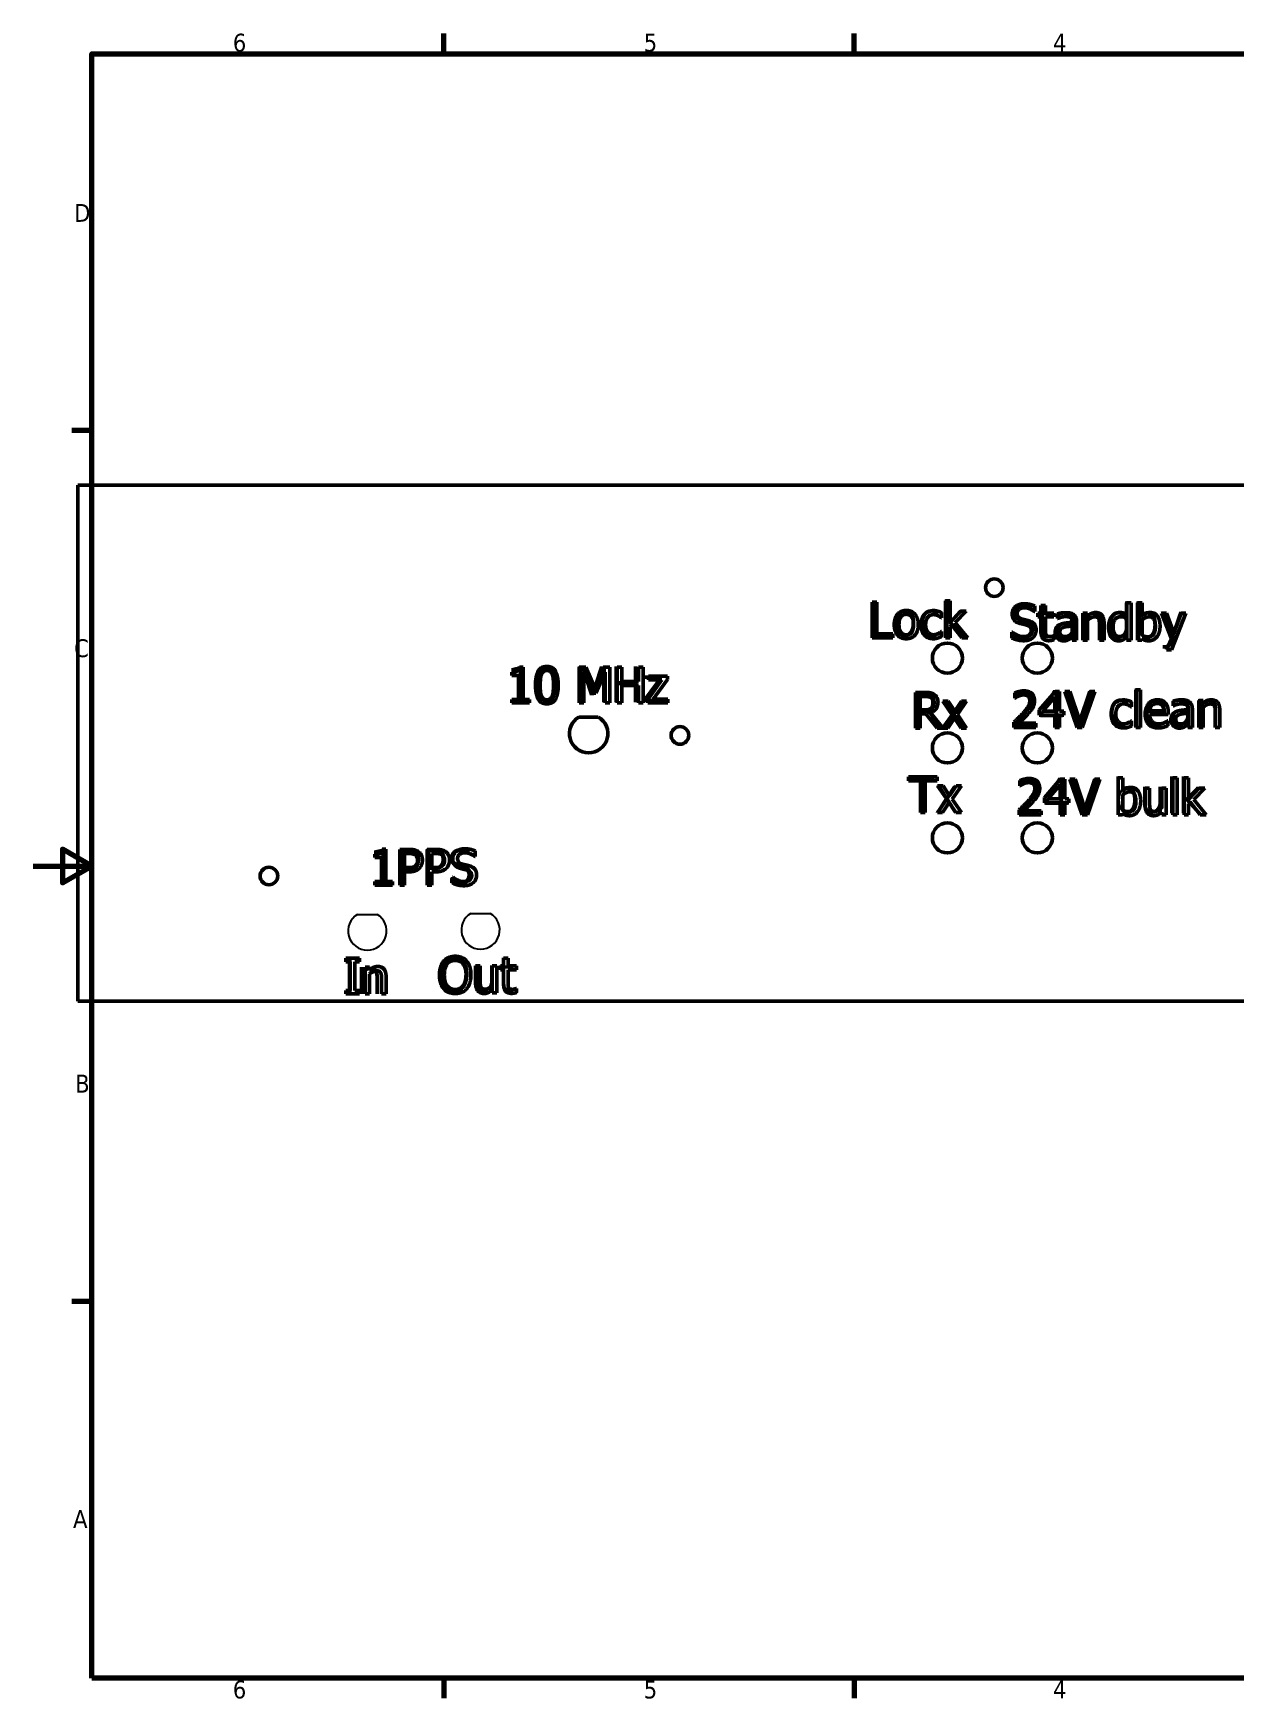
# Model space of a CAD drawing. Header units: inches. Extents: x 0 to 16.5, y 0 to 11.7.
# Drawn here: x 0 to 8.06, y 0.26 to 11.44 of the extents above; entities that cross this region are included whole.
import ezdxf

# ---------------------------------------------------------------- set-up
doc = ezdxf.new("R2010")
doc.units = ezdxf.units.IN
doc.header["$MEASUREMENT"] = 0
for name, color, linetype, lineweight in [('Border (ANSI)', 7, 'Continuous', 70), ('Sketch Geometry (ANSI)', 7, 'Continuous', 25), ('Symbol (ANSI)', 7, 'Continuous', 25), ('Visible (ANSI)', 7, 'Continuous', 50)]:
    doc.layers.add(name, color=color, linetype=linetype, lineweight=lineweight)
doc.styles.add('Note Text (ANSI)', font='tahoma.ttf')

# ---------------------------------------------------------------- blocks, each defined once
blk = doc.blocks.new('Borders Default Border')
at = {"layer": 'Border (ANSI)'}
for p, q in [((2.756, 11.299), (2.756, 11.435)), ((5.512, 11.299), (5.512, 11.435)), ((0.394, 8.77), (0.258, 8.77)), ((0.394, 2.923), (0.258, 2.923)), ((2.756, 0.394), (2.756, 0.258)), ((5.512, 0.394), (5.512, 0.258))]:
    blk.add_line(p, q, dxfattribs=at)
at = {"layer": 'Border (ANSI)', "flags": 128}
for points in [[(0.394, 0.394), (0.394, 11.299), (16.142, 11.299), (16.142, 0.394), (0.394, 0.394)], [(0, 5.846), (0.394, 5.846), (0.197, 5.96), (0.197, 5.733), (0.394, 5.846)]]:
    blk.add_lwpolyline(points, dxfattribs=at)
at = {"layer": 'Border (ANSI)', "char_height": 0.12, "attachment_point": 7, "style": 'Note Text (ANSI)'}
for s, insert in [('6', (1.34, 11.312)), ('5', (4.099, 11.312)), ('4', (6.848, 11.315)), ('D', (0.274, 10.171)), ('C', (0.274, 7.246)), ('B', (0.281, 4.325)), ('A', (0.267, 1.402)), ('6', (1.34, 0.255)), ('5', (4.099, 0.255)), ('4', (6.848, 0.258))]:
    blk.add_mtext(s, dxfattribs=dict(at, insert=insert))

msp = doc.modelspace()

# ---------------------------------------------------------------- linework, layer by layer
at = {"layer": 'Sketch Geometry (ANSI)'}
for p, q in [((0.298, 8.404), (16.006, 8.404)), ((0.298, 4.939), (0.298, 8.404)), ((3.664, 6.846), (3.794, 6.846)), ((2.178, 5.521), (2.308, 5.521)), ((2.938, 5.528), (3.068, 5.528)), ((16.006, 4.939), (0.298, 4.939))]:
    msp.add_line(p, q, dxfattribs=at)
for centre, radius in [((6.453, 7.715), 0.0591), ((6.138, 7.242), 0.101), ((6.742, 7.242), 0.101), ((4.342, 6.723), 0.0591), ((6.138, 6.639), 0.101), ((6.742, 6.639), 0.101), ((6.138, 6.035), 0.101), ((6.742, 6.035), 0.101), ((1.582, 5.779), 0.0591)]:
    msp.add_circle(centre, radius, dxfattribs=at)
for centre in [(3.729, 6.735), (2.243, 5.41), (3.003, 5.417)]:
    msp.add_arc(centre, 0.129, 120.4111, 59.5889, dxfattribs=at)
at = {"layer": 'Visible (ANSI)'}
for p, q in [((0.298, 8.404), (16.006, 8.404)), ((0.298, 4.939), (0.298, 8.404)), ((5.632, 7.617), (5.632, 7.377)), ((5.664, 7.617), (5.632, 7.617)), ((5.664, 7.405), (5.664, 7.617)), ((6.126, 7.627), (6.126, 7.377)), ((6.156, 7.627), (6.126, 7.627)), ((6.156, 7.481), (6.156, 7.627)), ((7.341, 7.614), (7.341, 7.536)), ((7.371, 7.614), (7.341, 7.614)), ((7.371, 7.363), (7.371, 7.614)), ((7.415, 7.614), (7.415, 7.363)), ((7.445, 7.614), (7.415, 7.614)), ((7.445, 7.524), (7.445, 7.614)), ((6.096, 7.513), (6.098, 7.513)), ((6.098, 7.513), (6.098, 7.547)), ((6.227, 7.557), (6.156, 7.481)), ((6.191, 7.481), (6.265, 7.557)), ((6.265, 7.557), (6.227, 7.557)), ((6.722, 7.554), (6.725, 7.554)), ((6.725, 7.554), (6.725, 7.592)), ((6.746, 7.543), (6.746, 7.518)), ((6.766, 7.543), (6.746, 7.543)), ((6.746, 7.518), (6.766, 7.518)), ((6.766, 7.595), (6.766, 7.543)), ((6.797, 7.595), (6.766, 7.595)), ((6.766, 7.518), (6.766, 7.418)), ((6.797, 7.543), (6.797, 7.595)), ((6.853, 7.543), (6.797, 7.543)), ((6.797, 7.518), (6.853, 7.518)), ((6.797, 7.432), (6.797, 7.518)), ((6.853, 7.518), (6.853, 7.543)), ((6.877, 7.539), (6.877, 7.508)), ((6.877, 7.508), (6.878, 7.508)), ((7.048, 7.543), (7.048, 7.363)), ((7.079, 7.543), (7.048, 7.543)), ((7.079, 7.523), (7.079, 7.543)), ((7.079, 7.363), (7.079, 7.498)), ((7.341, 7.511), (7.341, 7.407)), ((7.445, 7.395), (7.445, 7.499)), ((7.576, 7.543), (7.642, 7.372)), ((7.609, 7.543), (7.576, 7.543)), ((7.658, 7.41), (7.609, 7.543)), ((7.642, 7.297), (7.739, 7.543)), ((7.707, 7.543), (7.658, 7.41)), ((7.739, 7.543), (7.707, 7.543)), ((5.771, 7.405), (5.664, 7.405)), ((5.771, 7.377), (5.771, 7.405)), ((6.098, 7.421), (6.096, 7.421)), ((6.098, 7.387), (6.098, 7.421)), ((6.156, 7.452), (6.168, 7.464)), ((6.156, 7.377), (6.156, 7.452)), ((6.168, 7.464), (6.235, 7.377)), ((6.275, 7.377), (6.191, 7.481)), ((6.571, 7.417), (6.571, 7.377)), ((6.573, 7.417), (6.571, 7.417)), ((6.853, 7.392), (6.851, 7.392)), ((6.853, 7.365), (6.853, 7.392)), ((6.975, 7.487), (6.975, 7.481)), ((6.975, 7.457), (6.975, 7.407)), ((6.975, 7.382), (6.975, 7.363)), ((7.006, 7.363), (7.006, 7.486)), ((7.159, 7.466), (7.159, 7.363)), ((7.19, 7.363), (7.19, 7.48)), ((7.341, 7.381), (7.341, 7.363)), ((5.632, 7.377), (5.771, 7.377)), ((6.126, 7.377), (6.156, 7.377)), ((6.235, 7.377), (6.275, 7.377)), ((6.975, 7.363), (7.006, 7.363)), ((7.048, 7.363), (7.079, 7.363)), ((7.159, 7.363), (7.19, 7.363)), ((7.341, 7.363), (7.371, 7.363)), ((7.415, 7.363), (7.443, 7.363)), ((7.443, 7.363), (7.445, 7.371)), ((7.642, 7.372), (7.61, 7.297)), ((7.61, 7.297), (7.642, 7.297)), ((3.289, 7.181), (3.264, 7.181)), ((3.289, 6.965), (3.289, 7.181)), ((3.666, 7.181), (3.666, 6.941)), ((3.71, 7.181), (3.666, 7.181)), ((3.769, 7.047), (3.71, 7.181)), ((3.827, 7.181), (3.769, 7.047)), ((3.872, 7.181), (3.827, 7.181)), ((3.872, 6.941), (3.872, 7.181)), ((3.92, 7.181), (3.92, 6.941)), ((3.952, 7.181), (3.92, 7.181)), ((3.952, 7.086), (3.952, 7.181)), ((4.063, 7.181), (4.063, 7.086)), ((4.095, 7.181), (4.063, 7.181)), ((4.095, 6.941), (4.095, 7.181)), ((3.214, 7.148), (3.214, 7.126)), ((3.214, 7.126), (3.258, 7.126)), ((3.258, 7.126), (3.258, 6.965)), ((3.696, 7.147), (3.758, 7.007)), ((3.696, 6.941), (3.696, 7.147)), ((3.777, 7.007), (3.84, 7.147)), ((3.84, 7.147), (3.84, 6.941)), ((4.063, 7.086), (3.952, 7.086)), ((3.952, 7.058), (4.063, 7.058)), ((3.952, 6.941), (3.952, 7.058)), ((4.063, 7.058), (4.063, 6.941)), ((4.221, 7.096), (4.127, 6.963)), ((4.131, 7.121), (4.131, 7.096)), ((4.258, 7.121), (4.131, 7.121)), ((4.131, 7.096), (4.221, 7.096)), ((4.163, 6.966), (4.258, 7.099)), ((4.258, 7.099), (4.258, 7.121)), ((3.214, 6.965), (3.214, 6.941)), ((3.258, 6.965), (3.214, 6.965)), ((3.214, 6.941), (3.332, 6.941)), ((3.332, 6.965), (3.289, 6.965)), ((3.332, 6.941), (3.332, 6.965)), ((3.666, 6.941), (3.696, 6.941)), ((3.758, 7.007), (3.777, 7.007)), ((3.84, 6.941), (3.872, 6.941)), ((3.92, 6.941), (3.952, 6.941)), ((4.063, 6.941), (4.095, 6.941)), ((4.127, 6.963), (4.127, 6.941)), ((4.127, 6.941), (4.26, 6.941)), ((4.26, 6.966), (4.163, 6.966)), ((4.26, 6.941), (4.26, 6.966)), ((5.986, 7.012), (5.924, 7.012)), ((5.924, 7.012), (5.924, 6.772)), ((5.956, 6.894), (5.956, 6.984)), ((5.956, 6.984), (5.988, 6.984)), ((6.107, 6.952), (6.169, 6.861)), ((6.144, 6.952), (6.107, 6.952)), ((6.188, 6.885), (6.144, 6.952)), ((6.232, 6.952), (6.188, 6.885)), ((6.205, 6.863), (6.267, 6.952)), ((6.267, 6.952), (6.232, 6.952)), ((6.59, 7.008), (6.59, 6.974)), ((6.59, 6.974), (6.592, 6.974)), ((6.862, 7.017), (6.754, 6.894)), ((6.78, 6.886), (6.86, 6.979)), ((6.86, 6.979), (6.86, 6.886)), ((6.891, 7.017), (6.862, 7.017)), ((6.891, 6.886), (6.891, 7.017)), ((6.927, 7.017), (7.01, 6.777)), ((6.961, 7.017), (6.927, 7.017)), ((7.028, 6.818), (6.961, 7.017)), ((7.094, 7.017), (7.028, 6.818)), ((7.044, 6.777), (7.127, 7.017)), ((7.127, 7.017), (7.094, 7.017)), ((7.375, 6.914), (7.375, 6.948)), ((7.403, 7.028), (7.403, 6.777)), ((7.434, 7.028), (7.403, 7.028)), ((7.434, 6.777), (7.434, 7.028)), ((7.654, 6.953), (7.654, 6.922)), ((7.826, 6.957), (7.826, 6.777)), ((7.856, 6.957), (7.826, 6.957)), ((7.856, 6.937), (7.856, 6.957)), ((3.664, 6.846), (3.794, 6.846)), ((5.984, 6.894), (5.956, 6.894)), ((5.956, 6.772), (5.956, 6.867)), ((5.956, 6.867), (5.993, 6.867)), ((5.993, 6.867), (6.069, 6.772)), ((6.108, 6.774), (6.025, 6.876)), ((6.169, 6.861), (6.108, 6.774)), ((6.141, 6.772), (6.186, 6.839)), ((6.186, 6.839), (6.23, 6.772)), ((6.267, 6.772), (6.205, 6.863)), ((6.754, 6.894), (6.754, 6.86)), ((6.754, 6.86), (6.86, 6.86)), ((6.86, 6.886), (6.78, 6.886)), ((6.86, 6.86), (6.86, 6.777)), ((6.92, 6.886), (6.891, 6.886)), ((6.891, 6.777), (6.891, 6.86)), ((6.891, 6.86), (6.92, 6.86)), ((6.92, 6.86), (6.92, 6.886)), ((7.373, 6.914), (7.375, 6.914)), ((7.375, 6.821), (7.373, 6.821)), ((7.375, 6.787), (7.375, 6.821)), ((7.592, 6.887), (7.497, 6.887)), ((7.497, 6.864), (7.621, 6.864)), ((7.618, 6.821), (7.616, 6.821)), ((7.618, 6.788), (7.618, 6.821)), ((7.621, 6.864), (7.621, 6.881)), ((7.654, 6.922), (7.656, 6.922)), ((7.753, 6.901), (7.753, 6.896)), ((7.753, 6.872), (7.753, 6.821)), ((7.783, 6.777), (7.783, 6.9)), ((7.856, 6.777), (7.856, 6.912)), ((7.937, 6.88), (7.937, 6.777)), ((7.967, 6.777), (7.967, 6.894)), ((5.924, 6.772), (5.956, 6.772)), ((6.069, 6.772), (6.141, 6.772)), ((6.23, 6.772), (6.267, 6.772)), ((6.585, 6.811), (6.585, 6.777)), ((6.585, 6.777), (6.733, 6.777)), ((6.733, 6.805), (6.615, 6.805)), ((6.733, 6.777), (6.733, 6.805)), ((6.86, 6.777), (6.891, 6.777)), ((7.01, 6.777), (7.044, 6.777)), ((7.403, 6.777), (7.434, 6.777)), ((7.753, 6.796), (7.753, 6.777)), ((7.753, 6.777), (7.783, 6.777)), ((7.826, 6.777), (7.856, 6.777)), ((7.937, 6.777), (7.967, 6.777)), ((5.877, 6.445), (5.877, 6.417)), ((6.07, 6.445), (5.877, 6.445)), ((5.877, 6.417), (5.957, 6.417)), ((5.957, 6.417), (5.957, 6.205)), ((5.989, 6.417), (6.07, 6.417)), ((5.989, 6.205), (5.989, 6.417)), ((6.07, 6.417), (6.07, 6.445)), ((6.072, 6.385), (6.134, 6.294)), ((6.109, 6.385), (6.072, 6.385)), ((6.153, 6.318), (6.109, 6.385)), ((6.197, 6.385), (6.153, 6.318)), ((6.17, 6.296), (6.232, 6.385)), ((6.232, 6.385), (6.197, 6.385)), ((6.625, 6.419), (6.625, 6.385)), ((6.625, 6.385), (6.626, 6.385)), ((6.896, 6.429), (6.789, 6.305)), ((6.814, 6.297), (6.895, 6.391)), ((6.895, 6.391), (6.895, 6.297)), ((6.926, 6.429), (6.896, 6.429)), ((6.926, 6.297), (6.926, 6.429)), ((6.961, 6.429), (7.044, 6.189)), ((6.995, 6.429), (6.961, 6.429)), ((7.062, 6.229), (6.995, 6.429)), ((7.128, 6.429), (7.062, 6.229)), ((7.078, 6.189), (7.161, 6.429)), ((7.161, 6.429), (7.128, 6.429)), ((7.285, 6.439), (7.285, 6.189)), ((7.315, 6.439), (7.285, 6.439)), ((7.315, 6.35), (7.315, 6.439)), ((7.652, 6.439), (7.652, 6.189)), ((7.682, 6.439), (7.652, 6.439)), ((7.682, 6.189), (7.682, 6.439)), ((7.727, 6.439), (7.727, 6.189)), ((7.757, 6.439), (7.727, 6.439)), ((7.757, 6.293), (7.757, 6.439)), ((6.134, 6.294), (6.071, 6.205)), ((6.106, 6.205), (6.151, 6.273)), ((6.151, 6.273), (6.195, 6.205)), ((6.232, 6.205), (6.17, 6.296)), ((6.789, 6.305), (6.789, 6.271)), ((6.789, 6.271), (6.895, 6.271)), ((6.895, 6.297), (6.814, 6.297)), ((6.895, 6.271), (6.895, 6.189)), ((6.954, 6.297), (6.926, 6.297)), ((6.926, 6.189), (6.926, 6.271)), ((6.926, 6.271), (6.954, 6.271)), ((6.954, 6.271), (6.954, 6.297)), ((7.315, 6.221), (7.315, 6.324)), ((7.466, 6.369), (7.466, 6.252)), ((7.496, 6.369), (7.466, 6.369)), ((7.496, 6.266), (7.496, 6.369)), ((7.577, 6.369), (7.577, 6.234)), ((7.607, 6.369), (7.577, 6.369)), ((7.607, 6.189), (7.607, 6.369)), ((7.829, 6.369), (7.757, 6.293)), ((7.757, 6.264), (7.769, 6.276)), ((7.757, 6.189), (7.757, 6.264)), ((7.769, 6.276), (7.836, 6.189)), ((7.792, 6.293), (7.866, 6.369)), ((7.876, 6.189), (7.792, 6.293)), ((7.866, 6.369), (7.829, 6.369)), ((5.957, 6.205), (5.989, 6.205)), ((6.071, 6.205), (6.106, 6.205)), ((6.195, 6.205), (6.232, 6.205)), ((6.62, 6.223), (6.62, 6.189)), ((6.62, 6.189), (6.768, 6.189)), ((6.768, 6.216), (6.65, 6.216)), ((6.768, 6.189), (6.768, 6.216)), ((6.895, 6.189), (6.926, 6.189)), ((7.044, 6.189), (7.078, 6.189)), ((7.285, 6.189), (7.313, 6.189)), ((7.313, 6.189), (7.315, 6.197)), ((7.577, 6.208), (7.577, 6.189)), ((7.577, 6.189), (7.607, 6.189)), ((7.652, 6.189), (7.682, 6.189)), ((7.727, 6.189), (7.757, 6.189)), ((7.836, 6.189), (7.876, 6.189)), ((2.368, 5.959), (2.343, 5.959)), ((2.368, 5.742), (2.368, 5.959)), ((2.462, 5.958), (2.462, 5.718)), ((2.522, 5.958), (2.462, 5.958)), ((2.493, 5.835), (2.493, 5.93)), ((2.493, 5.93), (2.52, 5.93)), ((2.644, 5.958), (2.644, 5.718)), ((2.704, 5.958), (2.644, 5.958)), ((2.676, 5.835), (2.676, 5.93)), ((2.676, 5.93), (2.702, 5.93)), ((2.968, 5.909), (2.968, 5.947)), ((2.293, 5.925), (2.293, 5.903)), ((2.293, 5.903), (2.337, 5.903)), ((2.337, 5.903), (2.337, 5.742)), ((2.515, 5.835), (2.493, 5.835)), ((2.697, 5.835), (2.676, 5.835)), ((2.966, 5.909), (2.968, 5.909)), ((2.293, 5.742), (2.293, 5.718)), ((2.337, 5.742), (2.293, 5.742)), ((2.293, 5.718), (2.411, 5.718)), ((2.411, 5.742), (2.368, 5.742)), ((2.411, 5.718), (2.411, 5.742)), ((2.462, 5.718), (2.493, 5.718)), ((2.493, 5.807), (2.52, 5.807)), ((2.493, 5.718), (2.493, 5.807)), ((2.644, 5.718), (2.676, 5.718)), ((2.676, 5.807), (2.703, 5.807)), ((2.676, 5.718), (2.676, 5.807)), ((2.814, 5.772), (2.814, 5.732)), ((2.816, 5.772), (2.814, 5.772)), ((2.098, 5.227), (2.098, 5.202)), ((2.191, 5.227), (2.098, 5.227)), ((2.098, 5.202), (2.128, 5.202)), ((2.128, 5.202), (2.128, 5.011)), ((2.16, 5.202), (2.191, 5.202)), ((2.16, 5.011), (2.16, 5.202)), ((2.191, 5.202), (2.191, 5.227)), ((2.228, 5.167), (2.228, 4.987)), ((2.258, 5.167), (2.228, 5.167)), ((2.258, 5.147), (2.258, 5.167)), ((2.97, 5.175), (2.97, 5.058)), ((3.001, 5.175), (2.97, 5.175)), ((3.001, 5.072), (3.001, 5.175)), ((3.082, 5.175), (3.082, 5.04)), ((3.112, 5.175), (3.082, 5.175)), ((3.112, 4.995), (3.112, 5.175)), ((3.137, 5.175), (3.137, 5.15)), ((3.158, 5.175), (3.137, 5.175)), ((3.137, 5.15), (3.158, 5.15)), ((3.158, 5.227), (3.158, 5.175)), ((3.188, 5.227), (3.158, 5.227)), ((3.158, 5.15), (3.158, 5.05)), ((3.188, 5.175), (3.188, 5.227)), ((3.244, 5.175), (3.188, 5.175)), ((3.188, 5.15), (3.244, 5.15)), ((3.188, 5.064), (3.188, 5.15)), ((3.244, 5.15), (3.244, 5.175)), ((2.258, 4.987), (2.258, 5.121)), ((2.339, 5.089), (2.339, 4.987)), ((2.369, 4.987), (2.369, 5.104)), ((16.006, 4.939), (0.298, 4.939)), ((2.098, 5.011), (2.098, 4.987)), ((2.128, 5.011), (2.098, 5.011)), ((2.098, 4.987), (2.191, 4.987)), ((2.191, 5.011), (2.16, 5.011)), ((2.191, 4.987), (2.191, 5.011)), ((2.228, 4.987), (2.258, 4.987)), ((2.339, 4.987), (2.369, 4.987)), ((3.082, 5.015), (3.082, 4.995)), ((3.082, 4.995), (3.112, 4.995)), ((3.244, 5.024), (3.242, 5.024)), ((3.244, 4.996), (3.244, 5.024))]:
    msp.add_line(p, q, dxfattribs=at)
for centre, radius in [((6.453, 7.715), 0.0591), ((6.138, 7.242), 0.101), ((6.742, 7.242), 0.101), ((4.342, 6.723), 0.0591), ((6.138, 6.639), 0.101), ((6.742, 6.639), 0.101), ((6.138, 6.035), 0.101), ((6.742, 6.035), 0.101), ((1.582, 5.779), 0.0591)]:
    msp.add_circle(centre, radius, dxfattribs=at)
msp.add_arc((3.729, 6.735), 0.129, 120.4111, 59.5889, dxfattribs=at)
for points in [[(6.653, 7.607), (6.618, 7.607), (6.573, 7.568), (6.573, 7.539)], [(6.725, 7.592), (6.709, 7.599), (6.674, 7.607), (6.653, 7.607)], [(5.862, 7.562), (5.826, 7.562), (5.781, 7.512), (5.781, 7.467)], [(5.813, 7.467), (5.813, 7.502), (5.838, 7.536), (5.862, 7.536)], [(5.942, 7.467), (5.942, 7.512), (5.898, 7.562), (5.862, 7.562)], [(5.862, 7.536), (5.885, 7.536), (5.911, 7.502), (5.911, 7.467)], [(5.984, 7.536), (5.974, 7.525), (5.961, 7.49), (5.961, 7.466)], [(6.045, 7.561), (6.027, 7.561), (5.995, 7.548), (5.984, 7.536)], [(5.992, 7.466), (5.992, 7.499), (6.021, 7.534), (6.044, 7.534)], [(6.044, 7.534), (6.052, 7.534), (6.069, 7.53), (6.076, 7.526)], [(6.098, 7.547), (6.087, 7.553), (6.06, 7.561), (6.045, 7.561)], [(6.076, 7.526), (6.083, 7.523), (6.093, 7.516), (6.096, 7.513)], [(6.573, 7.539), (6.573, 7.525), (6.581, 7.503), (6.588, 7.495)], [(6.588, 7.495), (6.596, 7.487), (6.615, 7.477), (6.628, 7.474)], [(6.606, 7.542), (6.606, 7.559), (6.633, 7.58), (6.656, 7.58)], [(6.637, 7.505), (6.622, 7.509), (6.606, 7.527), (6.606, 7.542)], [(6.686, 7.492), (6.677, 7.495), (6.647, 7.502), (6.637, 7.505)], [(6.656, 7.58), (6.675, 7.58), (6.711, 7.564), (6.722, 7.554)], [(6.734, 7.431), (6.734, 7.454), (6.711, 7.484), (6.686, 7.492)], [(6.932, 7.547), (6.916, 7.547), (6.885, 7.542), (6.877, 7.539)], [(6.878, 7.508), (6.893, 7.514), (6.921, 7.521), (6.932, 7.521)], [(6.986, 7.534), (6.976, 7.542), (6.95, 7.547), (6.932, 7.547)], [(6.932, 7.521), (6.94, 7.521), (6.957, 7.518), (6.963, 7.515)], [(6.963, 7.515), (6.969, 7.511), (6.975, 7.498), (6.975, 7.487)], [(7.006, 7.486), (7.006, 7.503), (6.996, 7.527), (6.986, 7.534)], [(7.133, 7.548), (7.119, 7.548), (7.092, 7.535), (7.079, 7.523)], [(7.079, 7.498), (7.09, 7.507), (7.114, 7.519), (7.125, 7.519)], [(7.125, 7.519), (7.137, 7.519), (7.15, 7.513), (7.154, 7.506)], [(7.19, 7.48), (7.19, 7.513), (7.16, 7.548), (7.133, 7.548)], [(7.154, 7.506), (7.157, 7.5), (7.159, 7.478), (7.159, 7.466)], [(7.243, 7.523), (7.232, 7.51), (7.22, 7.475), (7.22, 7.452)], [(7.296, 7.548), (7.281, 7.548), (7.253, 7.535), (7.243, 7.523)], [(7.251, 7.452), (7.251, 7.485), (7.278, 7.52), (7.301, 7.52)], [(7.341, 7.536), (7.33, 7.542), (7.309, 7.548), (7.296, 7.548)], [(7.301, 7.52), (7.311, 7.52), (7.329, 7.516), (7.341, 7.511)], [(7.5, 7.548), (7.483, 7.548), (7.457, 7.535), (7.445, 7.524)], [(7.445, 7.499), (7.456, 7.508), (7.481, 7.519), (7.493, 7.519)], [(7.493, 7.519), (7.515, 7.519), (7.535, 7.486), (7.535, 7.454)], [(7.566, 7.456), (7.566, 7.499), (7.531, 7.548), (7.5, 7.548)], [(5.781, 7.467), (5.781, 7.423), (5.824, 7.372), (5.862, 7.372)], [(5.862, 7.398), (5.838, 7.398), (5.813, 7.433), (5.813, 7.467)], [(5.911, 7.467), (5.911, 7.432), (5.885, 7.398), (5.862, 7.398)], [(5.862, 7.372), (5.898, 7.372), (5.942, 7.421), (5.942, 7.467)], [(5.961, 7.466), (5.961, 7.443), (5.973, 7.407), (5.984, 7.396)], [(5.984, 7.396), (5.995, 7.384), (6.026, 7.372), (6.045, 7.372)], [(6.044, 7.399), (6.02, 7.399), (5.992, 7.435), (5.992, 7.466)], [(6.096, 7.421), (6.086, 7.411), (6.059, 7.399), (6.044, 7.399)], [(6.075, 7.377), (6.08, 7.379), (6.094, 7.385), (6.098, 7.387)], [(6.647, 7.386), (6.629, 7.386), (6.589, 7.403), (6.573, 7.417)], [(6.628, 7.474), (6.642, 7.471), (6.66, 7.466), (6.671, 7.463)], [(6.701, 7.426), (6.701, 7.408), (6.674, 7.386), (6.647, 7.386)], [(6.65, 7.359), (6.672, 7.359), (6.701, 7.37), (6.712, 7.38)], [(6.671, 7.463), (6.687, 7.459), (6.701, 7.441), (6.701, 7.426)], [(6.712, 7.38), (6.723, 7.39), (6.734, 7.417), (6.734, 7.431)], [(6.766, 7.418), (6.766, 7.388), (6.794, 7.359), (6.819, 7.359)], [(6.801, 7.397), (6.798, 7.404), (6.797, 7.419), (6.797, 7.432)], [(6.826, 7.386), (6.816, 7.386), (6.804, 7.392), (6.801, 7.397)], [(6.851, 7.392), (6.848, 7.39), (6.834, 7.386), (6.826, 7.386)], [(6.895, 7.468), (6.878, 7.46), (6.862, 7.434), (6.862, 7.415)], [(6.862, 7.415), (6.862, 7.403), (6.871, 7.381), (6.878, 7.374)], [(6.893, 7.417), (6.893, 7.431), (6.909, 7.446), (6.921, 7.45)], [(6.928, 7.386), (6.911, 7.386), (6.893, 7.402), (6.893, 7.417)], [(6.975, 7.481), (6.951, 7.48), (6.91, 7.475), (6.895, 7.468)], [(6.921, 7.45), (6.932, 7.453), (6.964, 7.456), (6.975, 7.457)], [(6.975, 7.407), (6.965, 7.398), (6.942, 7.386), (6.928, 7.386)], [(6.953, 7.367), (6.959, 7.37), (6.972, 7.379), (6.975, 7.382)], [(7.22, 7.452), (7.22, 7.429), (7.23, 7.394), (7.238, 7.382)], [(7.238, 7.382), (7.247, 7.37), (7.272, 7.358), (7.287, 7.358)], [(7.294, 7.387), (7.272, 7.387), (7.251, 7.42), (7.251, 7.452)], [(7.341, 7.407), (7.33, 7.398), (7.306, 7.387), (7.294, 7.387)], [(7.316, 7.364), (7.323, 7.368), (7.334, 7.375), (7.341, 7.381)], [(7.485, 7.385), (7.474, 7.385), (7.457, 7.39), (7.445, 7.395)], [(7.535, 7.454), (7.535, 7.418), (7.508, 7.385), (7.485, 7.385)], [(7.491, 7.358), (7.523, 7.358), (7.566, 7.412), (7.566, 7.456)], [(6.045, 7.372), (6.054, 7.372), (6.067, 7.375), (6.075, 7.377)], [(6.571, 7.377), (6.587, 7.37), (6.624, 7.359), (6.65, 7.359)], [(6.819, 7.359), (6.826, 7.359), (6.844, 7.362), (6.853, 7.365)], [(6.878, 7.374), (6.886, 7.366), (6.906, 7.358), (6.917, 7.358)], [(6.917, 7.358), (6.93, 7.358), (6.945, 7.362), (6.953, 7.367)], [(7.287, 7.358), (7.296, 7.358), (7.31, 7.361), (7.316, 7.364)], [(7.445, 7.371), (7.455, 7.365), (7.476, 7.358), (7.491, 7.358)], [(3.264, 7.181), (3.262, 7.162), (3.239, 7.148), (3.214, 7.148)], [(3.449, 7.186), (3.409, 7.186), (3.372, 7.125), (3.372, 7.06)], [(3.413, 7.134), (3.418, 7.146), (3.435, 7.159), (3.449, 7.159)], [(3.525, 7.061), (3.525, 7.123), (3.488, 7.186), (3.449, 7.186)], [(3.449, 7.159), (3.462, 7.159), (3.479, 7.146), (3.484, 7.134)], [(3.372, 7.06), (3.372, 6.997), (3.409, 6.935), (3.449, 6.935)], [(3.404, 7.06), (3.404, 7.084), (3.408, 7.121), (3.413, 7.134)], [(3.413, 6.988), (3.407, 7.001), (3.404, 7.035), (3.404, 7.06)], [(3.449, 6.935), (3.488, 6.935), (3.525, 6.996), (3.525, 7.061)], [(3.484, 7.134), (3.489, 7.122), (3.493, 7.085), (3.493, 7.061)], [(3.493, 7.061), (3.493, 7.036), (3.489, 6.999), (3.484, 6.987)], [(3.449, 6.962), (3.435, 6.962), (3.417, 6.976), (3.413, 6.988)], [(3.484, 6.987), (3.479, 6.975), (3.462, 6.962), (3.449, 6.962)], [(6.047, 6.999), (6.035, 7.007), (6.007, 7.012), (5.986, 7.012)], [(5.988, 6.984), (6.001, 6.984), (6.019, 6.981), (6.026, 6.976)], [(6.025, 6.876), (6.048, 6.885), (6.075, 6.92), (6.075, 6.947)], [(6.026, 6.976), (6.034, 6.971), (6.041, 6.955), (6.041, 6.944)], [(6.041, 6.944), (6.041, 6.932), (6.035, 6.913), (6.028, 6.906)], [(6.075, 6.947), (6.075, 6.966), (6.06, 6.991), (6.047, 6.999)], [(6.652, 7.022), (6.636, 7.022), (6.6, 7.013), (6.59, 7.008)], [(6.592, 6.974), (6.596, 6.976), (6.609, 6.984), (6.615, 6.987)], [(6.615, 6.987), (6.623, 6.99), (6.641, 6.995), (6.649, 6.995)], [(6.691, 6.955), (6.691, 6.935), (6.671, 6.899), (6.643, 6.869)], [(6.649, 6.995), (6.658, 6.995), (6.673, 6.99), (6.679, 6.985)], [(6.723, 6.956), (6.723, 6.987), (6.685, 7.022), (6.652, 7.022)], [(6.679, 6.985), (6.685, 6.98), (6.691, 6.965), (6.691, 6.955)], [(6.711, 6.908), (6.717, 6.918), (6.723, 6.942), (6.723, 6.956)], [(7.261, 6.937), (7.251, 6.925), (7.238, 6.891), (7.238, 6.867)], [(7.322, 6.961), (7.304, 6.961), (7.272, 6.949), (7.261, 6.937)], [(7.269, 6.867), (7.269, 6.899), (7.298, 6.935), (7.321, 6.935)], [(7.321, 6.935), (7.329, 6.935), (7.346, 6.93), (7.353, 6.927)], [(7.375, 6.948), (7.364, 6.953), (7.337, 6.961), (7.322, 6.961)], [(7.549, 6.962), (7.512, 6.962), (7.466, 6.91), (7.466, 6.866)], [(7.511, 6.923), (7.518, 6.93), (7.535, 6.937), (7.547, 6.937)], [(7.547, 6.937), (7.56, 6.937), (7.576, 6.93), (7.581, 6.923)], [(7.601, 6.942), (7.592, 6.953), (7.566, 6.962), (7.549, 6.962)], [(7.621, 6.881), (7.621, 6.902), (7.611, 6.932), (7.601, 6.942)], [(7.709, 6.962), (7.694, 6.962), (7.662, 6.956), (7.654, 6.953)], [(7.656, 6.922), (7.67, 6.929), (7.698, 6.935), (7.709, 6.935)], [(7.763, 6.948), (7.753, 6.956), (7.728, 6.962), (7.709, 6.962)], [(7.709, 6.935), (7.718, 6.935), (7.734, 6.932), (7.74, 6.929)], [(7.783, 6.9), (7.783, 6.917), (7.773, 6.941), (7.763, 6.948)], [(7.911, 6.962), (7.896, 6.962), (7.87, 6.95), (7.856, 6.937)], [(7.856, 6.912), (7.867, 6.922), (7.891, 6.934), (7.903, 6.934)], [(7.903, 6.934), (7.914, 6.934), (7.927, 6.927), (7.931, 6.92)], [(7.967, 6.894), (7.967, 6.927), (7.937, 6.962), (7.911, 6.962)], [(6.028, 6.906), (6.02, 6.899), (5.998, 6.894), (5.984, 6.894)], [(6.643, 6.869), (6.63, 6.854), (6.601, 6.826), (6.585, 6.811)], [(6.615, 6.805), (6.627, 6.815), (6.664, 6.851), (6.679, 6.867)], [(6.679, 6.867), (6.688, 6.877), (6.705, 6.898), (6.711, 6.908)], [(7.238, 6.867), (7.238, 6.843), (7.25, 6.808), (7.261, 6.796)], [(7.321, 6.8), (7.297, 6.8), (7.269, 6.835), (7.269, 6.867)], [(7.373, 6.821), (7.363, 6.812), (7.336, 6.8), (7.321, 6.8)], [(7.353, 6.927), (7.36, 6.923), (7.37, 6.916), (7.373, 6.914)], [(7.466, 6.866), (7.466, 6.821), (7.513, 6.773), (7.557, 6.773)], [(7.497, 6.887), (7.498, 6.899), (7.505, 6.916), (7.511, 6.923)], [(7.556, 6.8), (7.528, 6.8), (7.497, 6.833), (7.497, 6.864)], [(7.581, 6.923), (7.586, 6.917), (7.591, 6.9), (7.592, 6.887)], [(7.616, 6.821), (7.613, 6.818), (7.601, 6.811), (7.593, 6.807)], [(7.672, 6.882), (7.655, 6.874), (7.639, 6.848), (7.639, 6.829)], [(7.639, 6.829), (7.639, 6.817), (7.648, 6.795), (7.655, 6.788)], [(7.671, 6.831), (7.671, 6.845), (7.686, 6.86), (7.698, 6.864)], [(7.705, 6.8), (7.688, 6.8), (7.671, 6.816), (7.671, 6.831)], [(7.753, 6.896), (7.729, 6.894), (7.687, 6.889), (7.672, 6.882)], [(7.698, 6.864), (7.709, 6.867), (7.742, 6.871), (7.753, 6.872)], [(7.753, 6.821), (7.742, 6.812), (7.719, 6.8), (7.705, 6.8)], [(7.74, 6.929), (7.746, 6.925), (7.753, 6.912), (7.753, 6.901)], [(7.931, 6.92), (7.934, 6.914), (7.937, 6.892), (7.937, 6.88)], [(7.261, 6.796), (7.272, 6.785), (7.303, 6.773), (7.322, 6.773)], [(7.322, 6.773), (7.332, 6.773), (7.344, 6.775), (7.352, 6.778)], [(7.352, 6.778), (7.357, 6.779), (7.371, 6.785), (7.375, 6.787)], [(7.593, 6.807), (7.585, 6.804), (7.566, 6.8), (7.556, 6.8)], [(7.557, 6.773), (7.567, 6.773), (7.582, 6.776), (7.591, 6.778)], [(7.591, 6.778), (7.597, 6.78), (7.613, 6.786), (7.618, 6.788)], [(7.655, 6.788), (7.663, 6.78), (7.683, 6.772), (7.694, 6.772)], [(7.694, 6.772), (7.708, 6.772), (7.723, 6.777), (7.731, 6.781)], [(7.731, 6.781), (7.736, 6.784), (7.749, 6.793), (7.753, 6.796)], [(6.686, 6.434), (6.67, 6.434), (6.635, 6.424), (6.625, 6.419)], [(6.626, 6.385), (6.63, 6.388), (6.643, 6.396), (6.65, 6.398)], [(6.65, 6.398), (6.658, 6.402), (6.675, 6.406), (6.684, 6.406)], [(6.684, 6.406), (6.693, 6.406), (6.708, 6.401), (6.713, 6.396)], [(6.758, 6.368), (6.758, 6.398), (6.72, 6.434), (6.686, 6.434)], [(6.713, 6.396), (6.719, 6.391), (6.725, 6.376), (6.725, 6.366)], [(7.37, 6.374), (7.353, 6.374), (7.327, 6.36), (7.315, 6.35)], [(7.436, 6.282), (7.436, 6.325), (7.401, 6.374), (7.37, 6.374)], [(6.678, 6.28), (6.664, 6.265), (6.636, 6.238), (6.62, 6.223)], [(6.65, 6.216), (6.661, 6.227), (6.698, 6.262), (6.713, 6.279)], [(6.725, 6.366), (6.725, 6.347), (6.705, 6.311), (6.678, 6.28)], [(6.713, 6.279), (6.722, 6.289), (6.739, 6.309), (6.745, 6.32)], [(6.745, 6.32), (6.751, 6.33), (6.758, 6.354), (6.758, 6.368)], [(7.315, 6.324), (7.325, 6.333), (7.351, 6.345), (7.363, 6.345)], [(7.404, 6.279), (7.404, 6.244), (7.378, 6.211), (7.355, 6.211)], [(7.361, 6.184), (7.393, 6.184), (7.436, 6.237), (7.436, 6.282)], [(7.363, 6.345), (7.385, 6.345), (7.404, 6.312), (7.404, 6.279)], [(7.502, 6.226), (7.498, 6.233), (7.496, 6.252), (7.496, 6.266)], [(7.355, 6.211), (7.344, 6.211), (7.327, 6.215), (7.315, 6.221)], [(7.315, 6.197), (7.325, 6.191), (7.346, 6.184), (7.361, 6.184)], [(7.466, 6.252), (7.466, 6.234), (7.474, 6.208), (7.482, 6.2)], [(7.482, 6.2), (7.49, 6.191), (7.511, 6.184), (7.522, 6.184)], [(7.53, 6.212), (7.518, 6.212), (7.506, 6.219), (7.502, 6.226)], [(7.522, 6.184), (7.538, 6.184), (7.563, 6.196), (7.577, 6.208)], [(7.577, 6.234), (7.567, 6.225), (7.541, 6.212), (7.53, 6.212)], [(2.343, 5.959), (2.341, 5.939), (2.318, 5.925), (2.293, 5.925)], [(2.52, 5.93), (2.535, 5.93), (2.555, 5.926), (2.563, 5.921)], [(2.585, 5.943), (2.573, 5.951), (2.543, 5.958), (2.522, 5.958)], [(2.613, 5.886), (2.613, 5.906), (2.598, 5.934), (2.585, 5.943)], [(2.702, 5.93), (2.717, 5.93), (2.737, 5.926), (2.745, 5.921)], [(2.767, 5.943), (2.755, 5.951), (2.725, 5.958), (2.704, 5.958)], [(2.795, 5.886), (2.795, 5.906), (2.78, 5.934), (2.767, 5.943)], [(2.896, 5.962), (2.861, 5.962), (2.816, 5.923), (2.816, 5.894)], [(2.849, 5.897), (2.849, 5.914), (2.876, 5.935), (2.899, 5.935)], [(2.968, 5.947), (2.953, 5.954), (2.917, 5.962), (2.896, 5.962)], [(2.899, 5.935), (2.918, 5.935), (2.954, 5.919), (2.966, 5.909)], [(2.566, 5.849), (2.559, 5.841), (2.535, 5.835), (2.515, 5.835)], [(2.52, 5.807), (2.546, 5.807), (2.58, 5.82), (2.592, 5.832)], [(2.563, 5.921), (2.571, 5.915), (2.58, 5.897), (2.58, 5.885)], [(2.58, 5.885), (2.58, 5.873), (2.574, 5.856), (2.566, 5.849)], [(2.592, 5.832), (2.602, 5.842), (2.613, 5.87), (2.613, 5.886)], [(2.749, 5.849), (2.741, 5.841), (2.717, 5.835), (2.697, 5.835)], [(2.703, 5.807), (2.728, 5.807), (2.762, 5.82), (2.774, 5.832)], [(2.745, 5.921), (2.754, 5.915), (2.762, 5.897), (2.762, 5.885)], [(2.762, 5.885), (2.762, 5.873), (2.756, 5.856), (2.749, 5.849)], [(2.774, 5.832), (2.784, 5.842), (2.795, 5.87), (2.795, 5.886)], [(2.816, 5.894), (2.816, 5.88), (2.824, 5.858), (2.831, 5.85)], [(2.831, 5.85), (2.839, 5.842), (2.859, 5.832), (2.871, 5.829)], [(2.88, 5.859), (2.865, 5.864), (2.849, 5.882), (2.849, 5.897)], [(2.871, 5.829), (2.885, 5.825), (2.903, 5.821), (2.914, 5.818)], [(2.93, 5.847), (2.92, 5.85), (2.89, 5.857), (2.88, 5.859)], [(2.914, 5.818), (2.93, 5.814), (2.944, 5.796), (2.944, 5.781)], [(2.977, 5.786), (2.977, 5.809), (2.954, 5.839), (2.93, 5.847)], [(2.814, 5.732), (2.83, 5.724), (2.867, 5.714), (2.893, 5.714)], [(2.89, 5.741), (2.872, 5.741), (2.832, 5.758), (2.816, 5.772)], [(2.944, 5.781), (2.944, 5.763), (2.917, 5.741), (2.89, 5.741)], [(2.893, 5.714), (2.915, 5.714), (2.944, 5.725), (2.955, 5.735)], [(2.955, 5.735), (2.966, 5.745), (2.977, 5.772), (2.977, 5.786)], [(2.313, 5.172), (2.298, 5.172), (2.272, 5.159), (2.258, 5.147)], [(2.369, 5.104), (2.369, 5.137), (2.339, 5.172), (2.313, 5.172)], [(2.756, 5.208), (2.742, 5.191), (2.727, 5.145), (2.727, 5.115)], [(2.833, 5.24), (2.809, 5.24), (2.77, 5.223), (2.756, 5.208)], [(2.76, 5.115), (2.76, 5.138), (2.77, 5.175), (2.78, 5.187)], [(2.78, 5.187), (2.79, 5.2), (2.816, 5.212), (2.833, 5.212)], [(2.91, 5.208), (2.897, 5.223), (2.857, 5.24), (2.833, 5.24)], [(2.833, 5.212), (2.85, 5.212), (2.877, 5.2), (2.886, 5.187)], [(2.886, 5.187), (2.896, 5.175), (2.906, 5.139), (2.906, 5.115)], [(2.939, 5.115), (2.939, 5.145), (2.924, 5.192), (2.91, 5.208)], [(2.258, 5.121), (2.27, 5.131), (2.293, 5.143), (2.305, 5.143)], [(2.305, 5.143), (2.316, 5.143), (2.329, 5.136), (2.333, 5.13)], [(2.333, 5.13), (2.336, 5.123), (2.339, 5.102), (2.339, 5.089)], [(2.727, 5.115), (2.727, 5.085), (2.742, 5.038), (2.755, 5.022)], [(2.833, 5.017), (2.8, 5.017), (2.76, 5.068), (2.76, 5.115)], [(2.906, 5.115), (2.906, 5.068), (2.866, 5.017), (2.833, 5.017)], [(2.91, 5.022), (2.924, 5.038), (2.939, 5.086), (2.939, 5.115)], [(2.97, 5.058), (2.97, 5.04), (2.979, 5.014), (2.987, 5.006)], [(3.007, 5.032), (3.003, 5.039), (3.001, 5.058), (3.001, 5.072)], [(3.035, 5.019), (3.023, 5.019), (3.01, 5.025), (3.007, 5.032)], [(3.082, 5.04), (3.071, 5.031), (3.046, 5.019), (3.035, 5.019)], [(3.158, 5.05), (3.158, 5.02), (3.186, 4.991), (3.21, 4.991)], [(3.193, 5.029), (3.189, 5.035), (3.188, 5.05), (3.188, 5.064)], [(2.755, 5.022), (2.77, 5.006), (2.809, 4.99), (2.833, 4.99)], [(2.833, 4.99), (2.856, 4.99), (2.896, 5.006), (2.91, 5.022)], [(2.987, 5.006), (2.994, 4.998), (3.015, 4.99), (3.027, 4.99)], [(3.027, 4.99), (3.042, 4.99), (3.068, 5.002), (3.082, 5.015)], [(3.218, 5.018), (3.208, 5.018), (3.195, 5.023), (3.193, 5.029)], [(3.21, 4.991), (3.218, 4.991), (3.236, 4.994), (3.244, 4.996)], [(3.242, 5.024), (3.239, 5.022), (3.225, 5.018), (3.218, 5.018)]]:
    msp.add_open_spline(points, degree=2, dxfattribs=at)

# ---------------------------------------------------------------- block references
msp.add_blockref('Borders Default Border', (0, 0))

# ---------------------------------------------------------------- texts
at = {"layer": 'Symbol (ANSI)', "color": 7, "char_height": 0.24016, "attachment_point": 1, "style": 'Note Text (ANSI)'}
for s, insert, width in [('\\fTahoma|b0|i0;\\H0.2402;Lock', (5.608, 7.627), 0.67244), ('\\fTahoma|b0|i0;\\H0.2402;Standby', (6.558, 7.614), 1.20744), ('\\fTahoma|b0|i0;\\H0.2402;10 MHz', (3.178, 7.186), 1.11177), ('\\fTahoma|b0|i0;\\H0.2402;Rx', (5.9, 7.012), 0.37649), ('\\fTahoma|b0|i0;\\H0.2402;24V clean', (6.568, 7.028), 1.45107), ('\\fTahoma|b0|i0;\\H0.2402;Tx', (5.877, 6.445), 0.36416), ('\\fTahoma|b0|i0;\\H0.2402;24V bulk', (6.602, 6.439), 1.33115), ('\\fTahoma|b0|i0;\\H0.2402;1PPS', (2.257, 5.962), 0.72845), ('\\fTahoma|b0|i0;\\H0.2402;In', (2.083, 5.227), 0.33491), ('\\fTahoma|b0|i0;\\H0.2402;Out', (2.716, 5.24), 0.56503)]:
    msp.add_mtext(s, dxfattribs=dict(at, insert=insert, width=width))

doc.saveas('drawing.dxf')
